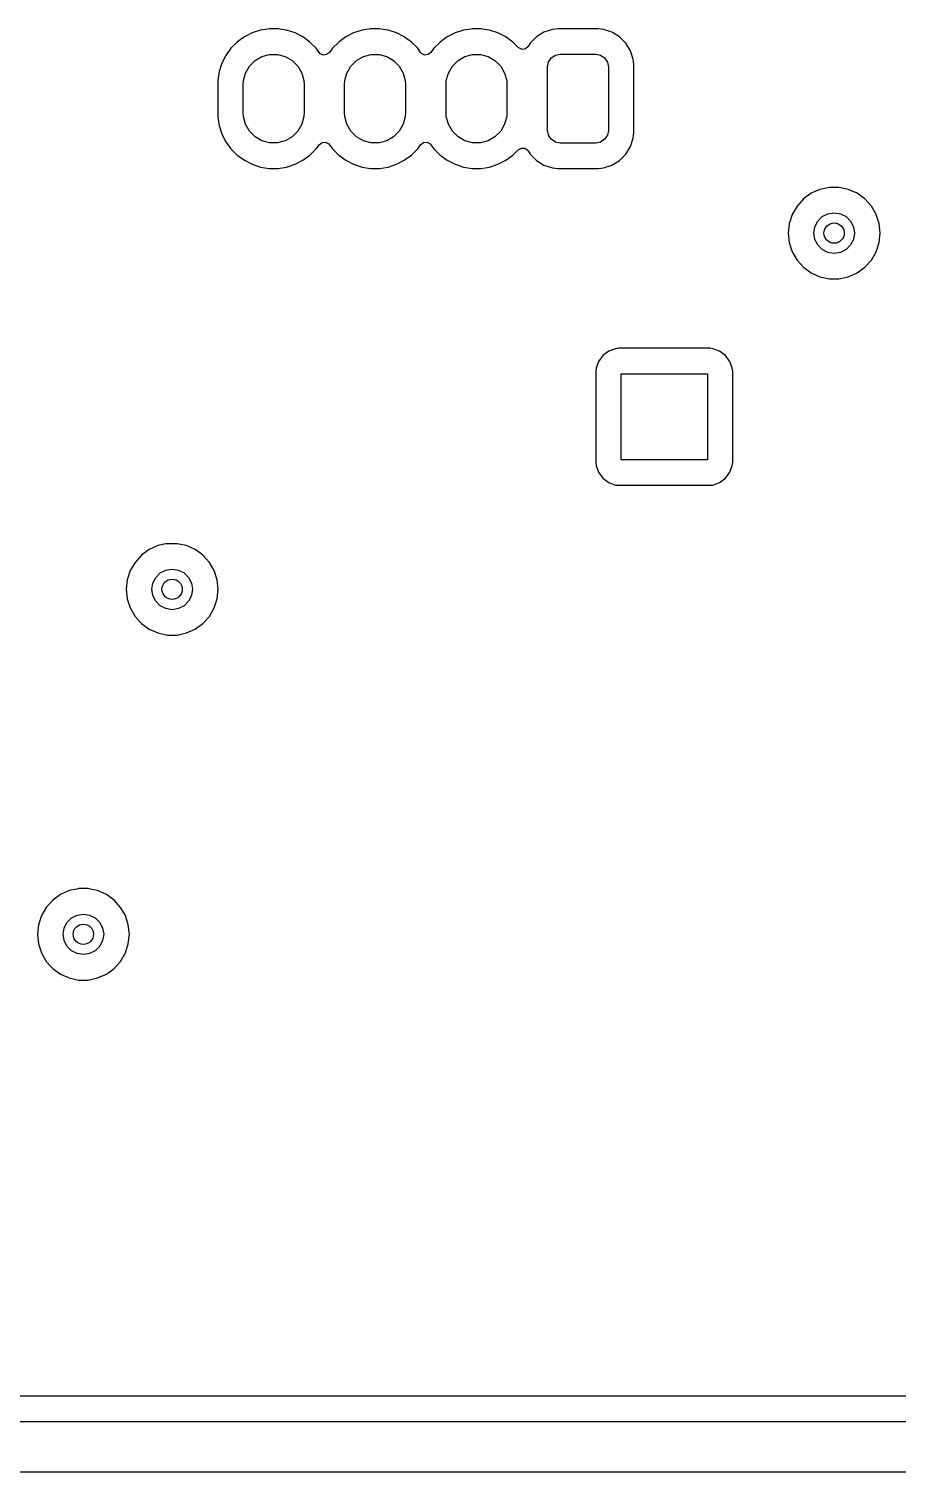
# Model space of a CAD drawing. Extents: x 0.78 to 3.29, y -3.36 to -0.65.
# Drawn here: x 1.968 to 2.641, y -3.358 to -2.238 of the extents above; entities that cross this region are included whole.
import ezdxf

# ---------------------------------------------------------------- set-up
doc = ezdxf.new("R2010")
doc.units = 0
doc.header["$MEASUREMENT"] = 0
doc.layers.add('BLACK', color=7, linetype='CONTINUOUS')

msp = doc.modelspace()

# ---------------------------------------------------------------- linework, layer by layer
at = {"layer": 'BLACK', "linetype": 'CONTINUOUS'}
for p, q in [((2.1473, -2.2394), (2.1408, -2.2415)), ((2.153, -2.2385), (2.1473, -2.2394)), ((2.1541, -2.2383), (2.153, -2.2385)), ((2.1609, -2.2383), (2.1541, -2.2383)), ((2.162, -2.2385), (2.1609, -2.2383)), ((2.1676, -2.2394), (2.162, -2.2385)), ((2.1741, -2.2415), (2.1676, -2.2394)), ((2.1676, -2.2394), (2.1676, -2.2394)), ((2.1676, -2.2394), (2.1676, -2.2394)), ((2.2261, -2.2394), (2.2196, -2.2415)), ((2.2317, -2.2385), (2.2261, -2.2394)), ((2.2328, -2.2383), (2.2317, -2.2385)), ((2.2396, -2.2383), (2.2328, -2.2383)), ((2.2407, -2.2385), (2.2396, -2.2383)), ((2.2464, -2.2394), (2.2407, -2.2385)), ((2.2529, -2.2415), (2.2464, -2.2394)), ((2.2464, -2.2394), (2.2464, -2.2394)), ((2.2464, -2.2394), (2.2464, -2.2394)), ((2.3048, -2.2394), (2.2983, -2.2415)), ((2.3105, -2.2385), (2.3048, -2.2394)), ((2.3116, -2.2383), (2.3105, -2.2385)), ((2.3184, -2.2383), (2.3116, -2.2383)), ((2.3195, -2.2385), (2.3184, -2.2383)), ((2.3251, -2.2394), (2.3195, -2.2385)), ((2.3316, -2.2415), (2.3251, -2.2394)), ((2.3251, -2.2394), (2.3251, -2.2394)), ((2.3251, -2.2394), (2.3251, -2.2394)), ((2.3739, -2.2387), (2.3673, -2.2409)), ((2.378, -2.2383), (2.3739, -2.2387)), ((2.3739, -2.2387), (2.3739, -2.2387)), ((2.4094, -2.2383), (2.378, -2.2383)), ((2.378, -2.2383), (2.378, -2.2383)), ((2.4135, -2.2387), (2.4094, -2.2383)), ((2.42, -2.2409), (2.4135, -2.2387)), ((2.4135, -2.2387), (2.4135, -2.2387)), ((2.1293, -2.2486), (2.1244, -2.2534)), ((2.1316, -2.2469), (2.1293, -2.2486)), ((2.1293, -2.2486), (2.1293, -2.2486)), ((2.1293, -2.2486), (2.1293, -2.2486)), ((2.1348, -2.2446), (2.1316, -2.2469)), ((2.1408, -2.2415), (2.1348, -2.2446)), ((2.1802, -2.2446), (2.1741, -2.2415)), ((2.1857, -2.2486), (2.1802, -2.2446)), ((2.1905, -2.2534), (2.1857, -2.2486)), ((2.208, -2.2486), (2.2032, -2.2534)), ((2.2104, -2.2469), (2.208, -2.2486)), ((2.208, -2.2486), (2.208, -2.2486)), ((2.208, -2.2486), (2.208, -2.2486)), ((2.2135, -2.2446), (2.2104, -2.2469)), ((2.2196, -2.2415), (2.2135, -2.2446)), ((2.2589, -2.2446), (2.2529, -2.2415)), ((2.2644, -2.2486), (2.2589, -2.2446)), ((2.2693, -2.2534), (2.2644, -2.2486)), ((2.2867, -2.2486), (2.2819, -2.2534)), ((2.2891, -2.2469), (2.2867, -2.2486)), ((2.2867, -2.2486), (2.2867, -2.2486)), ((2.2867, -2.2486), (2.2867, -2.2486)), ((2.2923, -2.2446), (2.2891, -2.2469)), ((2.2983, -2.2415), (2.2923, -2.2446)), ((2.3377, -2.2446), (2.3316, -2.2415)), ((2.3432, -2.2486), (2.3377, -2.2446)), ((2.3474, -2.2528), (2.3432, -2.2486)), ((2.3432, -2.2486), (2.3432, -2.2486)), ((2.3566, -2.2494), (2.355, -2.2519)), ((2.3615, -2.2445), (2.3566, -2.2494)), ((2.3673, -2.2409), (2.3615, -2.2445)), ((2.3673, -2.2409), (2.3673, -2.2409)), ((2.4201, -2.2409), (2.42, -2.2409)), ((2.421, -2.2415), (2.4201, -2.2409)), ((2.4201, -2.2409), (2.4201, -2.2409)), ((2.4259, -2.2445), (2.421, -2.2415)), ((2.4308, -2.2494), (2.4259, -2.2445)), ((2.4344, -2.2553), (2.4308, -2.2494)), ((2.1204, -2.2589), (2.1173, -2.265)), ((2.1244, -2.2534), (2.1204, -2.2589)), ((2.1244, -2.2534), (2.1244, -2.2534)), ((2.1244, -2.2534), (2.1244, -2.2534)), ((2.1244, -2.2534), (2.1244, -2.2534)), ((2.1431, -2.2629), (2.1484, -2.2598)), ((2.1484, -2.2598), (2.1544, -2.2582)), ((2.1544, -2.2582), (2.1606, -2.2582)), ((2.1606, -2.2582), (2.1665, -2.2598)), ((2.1665, -2.2598), (2.1719, -2.2629)), ((2.1929, -2.2567), (2.1905, -2.2534)), ((2.1905, -2.2534), (2.1905, -2.2534)), ((2.1934, -2.2573), (2.1929, -2.2567)), ((2.1959, -2.2586), (2.1934, -2.2573)), ((2.1986, -2.2583), (2.1959, -2.2586)), ((2.2008, -2.2567), (2.1986, -2.2583)), ((2.2032, -2.2534), (2.2008, -2.2567)), ((2.2032, -2.2534), (2.2032, -2.2534)), ((2.2218, -2.2629), (2.2272, -2.2598)), ((2.2272, -2.2598), (2.2331, -2.2582)), ((2.2331, -2.2582), (2.2393, -2.2582)), ((2.2393, -2.2582), (2.2453, -2.2598)), ((2.2453, -2.2598), (2.2506, -2.2629)), ((2.2716, -2.2567), (2.2693, -2.2534)), ((2.2693, -2.2534), (2.2693, -2.2534)), ((2.2722, -2.2573), (2.2716, -2.2567)), ((2.2746, -2.2586), (2.2722, -2.2573)), ((2.2774, -2.2583), (2.2746, -2.2586)), ((2.2795, -2.2567), (2.2774, -2.2583)), ((2.2819, -2.2534), (2.2795, -2.2567)), ((2.2819, -2.2534), (2.2819, -2.2534)), ((2.3006, -2.2629), (2.3059, -2.2598)), ((2.3059, -2.2598), (2.3119, -2.2582)), ((2.3119, -2.2582), (2.318, -2.2582)), ((2.318, -2.2582), (2.324, -2.2598)), ((2.324, -2.2598), (2.3293, -2.2629)), ((2.3477, -2.2531), (2.3474, -2.2528)), ((2.3503, -2.2542), (2.3477, -2.2531)), ((2.353, -2.2538), (2.3503, -2.2542)), ((2.355, -2.2519), (2.353, -2.2538)), ((2.3708, -2.2641), (2.373, -2.2609)), ((2.373, -2.2609), (2.3762, -2.2588)), ((2.3762, -2.2588), (2.3799, -2.258)), ((2.3799, -2.258), (2.4075, -2.258)), ((2.4075, -2.258), (2.4112, -2.2588)), ((2.4112, -2.2588), (2.4144, -2.2609)), ((2.4144, -2.2609), (2.4166, -2.2641)), ((2.4366, -2.2618), (2.4344, -2.2553)), ((2.437, -2.2659), (2.4366, -2.2618)), ((2.1152, -2.2715), (2.1142, -2.2782)), ((2.1173, -2.265), (2.1152, -2.2715)), ((2.1341, -2.2785), (2.1357, -2.2726)), ((2.1357, -2.2726), (2.1387, -2.2672)), ((2.1387, -2.2672), (2.1431, -2.2629)), ((2.1719, -2.2629), (2.1762, -2.2672)), ((2.1762, -2.2672), (2.1793, -2.2726)), ((2.1793, -2.2726), (2.1809, -2.2785)), ((2.2128, -2.2785), (2.2144, -2.2726)), ((2.2144, -2.2726), (2.2175, -2.2672)), ((2.2175, -2.2672), (2.2218, -2.2629)), ((2.2506, -2.2629), (2.255, -2.2672)), ((2.255, -2.2672), (2.258, -2.2726)), ((2.258, -2.2726), (2.2596, -2.2785)), ((2.2915, -2.2785), (2.2931, -2.2726)), ((2.2931, -2.2726), (2.2962, -2.2672)), ((2.2962, -2.2672), (2.3006, -2.2629)), ((2.3293, -2.2629), (2.3337, -2.2672)), ((2.3337, -2.2672), (2.3368, -2.2726)), ((2.3368, -2.2726), (2.3384, -2.2785)), ((2.3701, -2.2679), (2.3708, -2.2641)), ((2.3701, -2.3171), (2.3701, -2.2679)), ((2.4166, -2.2641), (2.4173, -2.2679)), ((2.4173, -2.2679), (2.4173, -2.3171)), ((2.437, -2.319), (2.437, -2.2659)), ((2.1142, -2.2782), (2.1142, -2.3067)), ((2.1339, -2.2816), (2.1341, -2.2785)), ((2.1339, -2.3033), (2.1339, -2.2816)), ((2.1809, -2.2785), (2.1811, -2.2816)), ((2.1811, -2.2816), (2.1811, -2.3033)), ((2.2126, -2.2816), (2.2128, -2.2785)), ((2.2126, -2.3033), (2.2126, -2.2816)), ((2.2596, -2.2785), (2.2598, -2.2816)), ((2.2598, -2.2816), (2.2598, -2.3033)), ((2.2913, -2.2816), (2.2915, -2.2785)), ((2.2913, -2.3033), (2.2913, -2.2816)), ((2.3384, -2.2785), (2.3386, -2.2816)), ((2.3386, -2.2816), (2.3386, -2.3033)), ((2.1142, -2.3067), (2.1148, -2.3105)), ((2.1341, -2.3064), (2.1339, -2.3033)), ((2.1357, -2.3123), (2.1341, -2.3064)), ((2.1809, -2.3064), (2.1793, -2.3123)), ((2.1811, -2.3033), (2.1809, -2.3064)), ((2.2128, -2.3064), (2.2126, -2.3033)), ((2.2144, -2.3123), (2.2128, -2.3064)), ((2.2596, -2.3064), (2.258, -2.3123)), ((2.2598, -2.3033), (2.2596, -2.3064)), ((2.2915, -2.3064), (2.2913, -2.3033)), ((2.2931, -2.3123), (2.2915, -2.3064)), ((2.3384, -2.3064), (2.3368, -2.3123)), ((2.3386, -2.3033), (2.3384, -2.3064)), ((2.1148, -2.3105), (2.1152, -2.3134)), ((2.1152, -2.3134), (2.1173, -2.3199)), ((2.1387, -2.3177), (2.1357, -2.3123)), ((2.1431, -2.322), (2.1387, -2.3177)), ((2.1762, -2.3177), (2.1719, -2.322)), ((2.1793, -2.3123), (2.1762, -2.3177)), ((2.2175, -2.3177), (2.2144, -2.3123)), ((2.2218, -2.322), (2.2175, -2.3177)), ((2.255, -2.3177), (2.2506, -2.322)), ((2.258, -2.3123), (2.255, -2.3177)), ((2.2962, -2.3177), (2.2931, -2.3123)), ((2.3006, -2.322), (2.2962, -2.3177)), ((2.3337, -2.3177), (2.3293, -2.322)), ((2.3368, -2.3123), (2.3337, -2.3177)), ((2.3708, -2.3208), (2.3701, -2.3171)), ((2.4173, -2.3171), (2.4166, -2.3208)), ((2.1173, -2.3199), (2.1204, -2.326)), ((2.1204, -2.326), (2.1244, -2.3315)), ((2.1484, -2.3251), (2.1431, -2.322)), ((2.1544, -2.3267), (2.1484, -2.3251)), ((2.1606, -2.3267), (2.1544, -2.3267)), ((2.1665, -2.3251), (2.1606, -2.3267)), ((2.1719, -2.322), (2.1665, -2.3251)), ((2.1905, -2.3315), (2.1929, -2.3282)), ((2.1929, -2.3282), (2.1951, -2.3266)), ((2.1951, -2.3266), (2.1978, -2.3263)), ((2.1978, -2.3263), (2.2003, -2.3276)), ((2.2003, -2.3276), (2.2008, -2.3282)), ((2.2008, -2.3282), (2.2032, -2.3315)), ((2.2272, -2.3251), (2.2218, -2.322)), ((2.2331, -2.3267), (2.2272, -2.3251)), ((2.2393, -2.3267), (2.2331, -2.3267)), ((2.2453, -2.3251), (2.2393, -2.3267)), ((2.2506, -2.322), (2.2453, -2.3251)), ((2.2693, -2.3315), (2.2716, -2.3282)), ((2.2716, -2.3282), (2.2738, -2.3266)), ((2.2738, -2.3266), (2.2766, -2.3263)), ((2.2766, -2.3263), (2.279, -2.3276)), ((2.279, -2.3276), (2.2795, -2.3282)), ((2.2795, -2.3282), (2.2819, -2.3315)), ((2.3059, -2.3251), (2.3006, -2.322)), ((2.3119, -2.3267), (2.3059, -2.3251)), ((2.318, -2.3267), (2.3119, -2.3267)), ((2.324, -2.3251), (2.318, -2.3267)), ((2.3293, -2.322), (2.324, -2.3251)), ((2.373, -2.324), (2.3708, -2.3208)), ((2.3762, -2.3262), (2.373, -2.324)), ((2.3799, -2.3269), (2.3762, -2.3262)), ((2.4075, -2.3269), (2.3799, -2.3269)), ((2.4112, -2.3262), (2.4075, -2.3269)), ((2.4144, -2.324), (2.4112, -2.3262)), ((2.4166, -2.3208), (2.4144, -2.324)), ((2.4344, -2.3296), (2.4366, -2.3231)), ((2.4366, -2.3231), (2.437, -2.319)), ((2.1244, -2.3315), (2.1293, -2.3363)), ((2.1293, -2.3363), (2.1348, -2.3403)), ((2.1348, -2.3403), (2.1408, -2.3434)), ((2.1741, -2.3434), (2.1802, -2.3403)), ((2.1802, -2.3403), (2.1857, -2.3363)), ((2.1857, -2.3363), (2.1905, -2.3315)), ((2.2032, -2.3315), (2.208, -2.3363)), ((2.208, -2.3363), (2.2135, -2.3403)), ((2.2135, -2.3403), (2.2196, -2.3434)), ((2.2529, -2.3434), (2.2589, -2.3403)), ((2.2589, -2.3403), (2.2644, -2.3363)), ((2.2644, -2.3363), (2.2693, -2.3315)), ((2.2819, -2.3315), (2.2867, -2.3363)), ((2.2867, -2.3363), (2.2923, -2.3403)), ((2.2923, -2.3403), (2.2983, -2.3434)), ((2.3316, -2.3434), (2.3377, -2.3403)), ((2.3377, -2.3403), (2.3432, -2.3363)), ((2.3432, -2.3363), (2.3474, -2.3321)), ((2.3474, -2.3321), (2.3498, -2.3308)), ((2.3498, -2.3308), (2.3526, -2.331)), ((2.3526, -2.331), (2.3548, -2.3326)), ((2.3548, -2.3326), (2.355, -2.333)), ((2.355, -2.333), (2.3566, -2.3355)), ((2.3566, -2.3355), (2.3566, -2.3355)), ((2.3566, -2.3355), (2.3615, -2.3404)), ((2.3615, -2.3404), (2.3673, -2.344)), ((2.4201, -2.344), (2.4259, -2.3404)), ((2.4259, -2.3404), (2.4308, -2.3355)), ((2.4308, -2.3355), (2.4344, -2.3296)), ((2.1408, -2.3434), (2.1473, -2.3455)), ((2.1473, -2.3455), (2.1541, -2.3466)), ((2.1541, -2.3466), (2.1541, -2.3466)), ((2.1541, -2.3466), (2.1609, -2.3466)), ((2.1609, -2.3466), (2.1676, -2.3455)), ((2.1609, -2.3466), (2.1609, -2.3466)), ((2.1676, -2.3455), (2.1741, -2.3434)), ((2.2196, -2.3434), (2.2261, -2.3455)), ((2.2261, -2.3455), (2.2328, -2.3466)), ((2.2328, -2.3466), (2.2328, -2.3466)), ((2.2328, -2.3466), (2.2396, -2.3466)), ((2.2396, -2.3466), (2.2464, -2.3455)), ((2.2396, -2.3466), (2.2396, -2.3466)), ((2.2464, -2.3455), (2.2529, -2.3434)), ((2.2983, -2.3434), (2.3048, -2.3455)), ((2.3048, -2.3455), (2.3116, -2.3466)), ((2.3116, -2.3466), (2.3116, -2.3466)), ((2.3116, -2.3466), (2.3184, -2.3466)), ((2.3184, -2.3466), (2.3251, -2.3455)), ((2.3184, -2.3466), (2.3184, -2.3466)), ((2.3251, -2.3455), (2.3316, -2.3434)), ((2.3673, -2.344), (2.3739, -2.3462)), ((2.3739, -2.3462), (2.378, -2.3466)), ((2.378, -2.3466), (2.4094, -2.3466)), ((2.4094, -2.3466), (2.4117, -2.3464)), ((2.4094, -2.3466), (2.4094, -2.3466)), ((2.4094, -2.3466), (2.4094, -2.3466)), ((2.4117, -2.3464), (2.4135, -2.3462)), ((2.4135, -2.3462), (2.4201, -2.344)), ((2.5815, -2.3629), (2.5747, -2.3659)), ((2.5875, -2.3616), (2.5815, -2.3629)), ((2.5815, -2.3629), (2.5815, -2.3629)), ((2.5888, -2.3613), (2.5875, -2.3616)), ((2.5962, -2.3613), (2.5888, -2.3613)), ((2.5978, -2.3617), (2.5962, -2.3613)), ((2.6035, -2.3629), (2.5978, -2.3617)), ((2.6103, -2.3659), (2.6035, -2.3629)), ((2.6035, -2.3629), (2.6035, -2.3629)), ((2.5687, -2.3703), (2.5637, -2.3758)), ((2.5747, -2.3659), (2.5687, -2.3703)), ((2.5747, -2.3659), (2.5747, -2.3659)), ((2.6164, -2.3703), (2.6103, -2.3659)), ((2.6103, -2.3659), (2.6103, -2.3659)), ((2.6214, -2.3758), (2.6164, -2.3703)), ((2.6164, -2.3703), (2.6164, -2.3703)), ((2.56, -2.3823), (2.5578, -2.3888)), ((2.5637, -2.3758), (2.56, -2.3823)), ((2.56, -2.3823), (2.56, -2.3823)), ((2.5798, -2.3875), (2.5833, -2.384)), ((2.5833, -2.384), (2.5877, -2.3818)), ((2.5877, -2.3818), (2.5925, -2.381)), ((2.5925, -2.381), (2.5974, -2.3818)), ((2.5974, -2.3818), (2.6018, -2.384)), ((2.6018, -2.384), (2.6053, -2.3875)), ((2.6251, -2.3823), (2.6214, -2.3758)), ((2.6274, -2.3894), (2.6251, -2.3823)), ((2.5577, -2.3894), (2.5569, -2.3968)), ((2.5578, -2.3888), (2.5577, -2.3894)), ((2.5768, -2.3968), (2.5775, -2.3919)), ((2.5775, -2.3919), (2.5798, -2.3875)), ((2.6053, -2.3875), (2.6075, -2.3919)), ((2.6075, -2.3919), (2.6083, -2.3968)), ((2.6282, -2.3968), (2.6274, -2.3894)), ((2.5569, -2.3968), (2.5577, -2.4042)), ((2.5577, -2.4042), (2.5577, -2.4042)), ((2.5577, -2.4042), (2.56, -2.4113)), ((2.5775, -2.4017), (2.5768, -2.3968)), ((2.5798, -2.406), (2.5775, -2.4017)), ((2.5833, -2.4095), (2.5798, -2.406)), ((2.6053, -2.406), (2.6018, -2.4095)), ((2.6075, -2.4017), (2.6053, -2.406)), ((2.6083, -2.3968), (2.6075, -2.4017)), ((2.6251, -2.4113), (2.6274, -2.4042)), ((2.6274, -2.4042), (2.6282, -2.3968)), ((2.56, -2.4113), (2.56, -2.4113)), ((2.56, -2.4113), (2.5637, -2.4177)), ((2.5637, -2.4177), (2.5687, -2.4233)), ((2.5877, -2.4118), (2.5833, -2.4095)), ((2.5925, -2.4125), (2.5877, -2.4118)), ((2.5974, -2.4118), (2.5925, -2.4125)), ((2.6018, -2.4095), (2.5974, -2.4118)), ((2.6164, -2.4233), (2.6214, -2.4177)), ((2.6214, -2.4177), (2.6251, -2.4113)), ((2.5687, -2.4233), (2.5747, -2.4277)), ((2.5747, -2.4277), (2.5747, -2.4277)), ((2.5747, -2.4277), (2.5815, -2.4307)), ((2.6035, -2.4307), (2.6103, -2.4277)), ((2.6103, -2.4277), (2.6164, -2.4233)), ((2.5815, -2.4307), (2.5815, -2.4307)), ((2.5815, -2.4307), (2.5888, -2.4322)), ((2.5888, -2.4322), (2.5888, -2.4322)), ((2.5888, -2.4322), (2.5962, -2.4322)), ((2.5962, -2.4322), (2.6035, -2.4307)), ((2.5962, -2.4322), (2.5962, -2.4322)), ((2.4253, -2.4862), (2.4229, -2.4865)), ((2.496, -2.4862), (2.4253, -2.4862)), ((2.4253, -2.4862), (2.4253, -2.4862)), ((2.4983, -2.4865), (2.496, -2.4862)), ((2.496, -2.4862), (2.496, -2.4862)), ((2.496, -2.4862), (2.496, -2.4862)), ((2.496, -2.4862), (2.496, -2.4862)), ((2.4097, -2.4964), (2.4077, -2.5017)), ((2.4131, -2.4918), (2.4097, -2.4964)), ((2.4097, -2.4964), (2.4097, -2.4964)), ((2.4176, -2.4884), (2.4131, -2.4918)), ((2.4131, -2.4918), (2.4131, -2.4918)), ((2.4229, -2.4865), (2.4176, -2.4884)), ((2.4176, -2.4884), (2.4176, -2.4884)), ((2.5036, -2.4884), (2.4983, -2.4865)), ((2.4983, -2.4865), (2.4983, -2.4865)), ((2.5082, -2.4918), (2.5036, -2.4884)), ((2.5036, -2.4884), (2.5036, -2.4884)), ((2.5116, -2.4964), (2.5082, -2.4918)), ((2.5082, -2.4918), (2.5082, -2.4918)), ((2.512, -2.4976), (2.5116, -2.4964)), ((2.5116, -2.4964), (2.5116, -2.4964)), ((2.4077, -2.5017), (2.4075, -2.504)), ((2.4075, -2.504), (2.4075, -2.504)), ((2.4075, -2.504), (2.4075, -2.504)), ((2.4075, -2.504), (2.4075, -2.5747)), ((2.4272, -2.5728), (2.4272, -2.5059)), ((2.4272, -2.5059), (2.4941, -2.5059)), ((2.4941, -2.5059), (2.4941, -2.5728)), ((2.5135, -2.5017), (2.512, -2.4976)), ((2.5138, -2.504), (2.5135, -2.5017)), ((2.5138, -2.5747), (2.5138, -2.504)), ((2.4075, -2.5747), (2.4075, -2.5747)), ((2.4075, -2.5747), (2.4077, -2.5771)), ((2.4941, -2.5728), (2.4272, -2.5728)), ((2.5135, -2.5771), (2.5138, -2.5747)), ((2.4077, -2.5771), (2.4097, -2.5824)), ((2.4097, -2.5824), (2.4097, -2.5824)), ((2.4097, -2.5824), (2.4131, -2.5869)), ((2.4131, -2.5869), (2.4131, -2.5869)), ((2.4131, -2.5869), (2.4176, -2.5903)), ((2.5036, -2.5903), (2.5082, -2.5869)), ((2.5082, -2.5869), (2.5116, -2.5824)), ((2.5116, -2.5824), (2.5135, -2.5771)), ((2.4176, -2.5903), (2.4176, -2.5903)), ((2.4176, -2.5903), (2.4229, -2.5923)), ((2.4229, -2.5923), (2.4229, -2.5923)), ((2.4229, -2.5923), (2.4232, -2.5923)), ((2.4232, -2.5923), (2.4253, -2.5925)), ((2.4253, -2.5925), (2.496, -2.5925)), ((2.496, -2.5925), (2.4983, -2.5923)), ((2.4983, -2.5923), (2.5036, -2.5903)), ((2.0609, -2.6424), (2.0549, -2.6467)), ((2.0677, -2.6393), (2.0609, -2.6424)), ((2.0609, -2.6424), (2.0609, -2.6424)), ((2.0737, -2.638), (2.0677, -2.6393)), ((2.0677, -2.6393), (2.0677, -2.6393)), ((2.075, -2.6378), (2.0737, -2.638)), ((2.0825, -2.6378), (2.075, -2.6378)), ((2.084, -2.6381), (2.0825, -2.6378)), ((2.0898, -2.6393), (2.084, -2.6381)), ((2.0966, -2.6424), (2.0898, -2.6393)), ((2.0898, -2.6393), (2.0898, -2.6393)), ((2.1009, -2.6455), (2.0966, -2.6424)), ((2.0966, -2.6424), (2.0966, -2.6424)), ((2.0499, -2.6523), (2.0462, -2.6587)), ((2.0549, -2.6467), (2.0499, -2.6523)), ((2.1026, -2.6467), (2.1009, -2.6455)), ((2.1076, -2.6523), (2.1026, -2.6467)), ((2.1113, -2.6587), (2.1076, -2.6523)), ((2.0462, -2.6587), (2.0439, -2.6658)), ((2.0462, -2.6587), (2.0462, -2.6587)), ((2.0638, -2.6684), (2.066, -2.664)), ((2.066, -2.664), (2.0695, -2.6605)), ((2.0695, -2.6605), (2.0739, -2.6583)), ((2.0739, -2.6583), (2.0787, -2.6575)), ((2.0787, -2.6575), (2.0836, -2.6583)), ((2.0836, -2.6583), (2.088, -2.6605)), ((2.088, -2.6605), (2.0915, -2.664)), ((2.0915, -2.664), (2.0937, -2.6684)), ((2.1136, -2.6658), (2.1113, -2.6587)), ((2.0439, -2.6658), (2.0431, -2.6732)), ((2.0431, -2.6732), (2.0439, -2.6806)), ((2.0439, -2.6658), (2.0439, -2.6658)), ((2.063, -2.6732), (2.0638, -2.6684)), ((2.0638, -2.6781), (2.063, -2.6732)), ((2.0937, -2.6684), (2.0945, -2.6732)), ((2.0945, -2.6732), (2.0937, -2.6781)), ((2.1144, -2.6732), (2.1136, -2.6658)), ((2.1136, -2.6806), (2.1144, -2.6732)), ((2.0439, -2.6806), (2.0439, -2.6806)), ((2.0439, -2.6806), (2.0462, -2.6877)), ((2.0462, -2.6877), (2.0462, -2.6877)), ((2.0462, -2.6877), (2.0499, -2.6942)), ((2.066, -2.6825), (2.0638, -2.6781)), ((2.0695, -2.686), (2.066, -2.6825)), ((2.0739, -2.6882), (2.0695, -2.686)), ((2.088, -2.686), (2.0836, -2.6882)), ((2.0915, -2.6825), (2.088, -2.686)), ((2.0937, -2.6781), (2.0915, -2.6825)), ((2.1076, -2.6942), (2.1113, -2.6877)), ((2.1113, -2.6877), (2.1136, -2.6806)), ((2.0499, -2.6942), (2.0539, -2.6986)), ((2.0539, -2.6986), (2.0549, -2.6997)), ((2.0787, -2.689), (2.0739, -2.6882)), ((2.0836, -2.6882), (2.0787, -2.689)), ((2.1026, -2.6997), (2.1076, -2.6942)), ((2.0549, -2.6997), (2.0609, -2.7041)), ((2.0609, -2.7041), (2.0609, -2.7041)), ((2.0609, -2.7041), (2.0677, -2.7071)), ((2.0677, -2.7071), (2.0677, -2.7071)), ((2.0677, -2.7071), (2.075, -2.7087)), ((2.075, -2.7087), (2.075, -2.7087)), ((2.075, -2.7087), (2.0825, -2.7087)), ((2.0825, -2.7087), (2.0898, -2.7071)), ((2.0825, -2.7087), (2.0825, -2.7087)), ((2.0898, -2.7071), (2.0966, -2.7041)), ((2.0966, -2.7041), (2.1026, -2.6997)), ((1.992, -2.9101), (1.986, -2.9145)), ((1.9988, -2.907), (1.992, -2.9101)), ((1.992, -2.9101), (1.992, -2.9101)), ((2.0048, -2.9058), (1.9988, -2.907)), ((1.9988, -2.907), (1.9988, -2.907)), ((2.0061, -2.9055), (2.0048, -2.9058)), ((2.0136, -2.9055), (2.0061, -2.9055)), ((2.015, -2.9058), (2.0136, -2.9055)), ((2.0209, -2.907), (2.015, -2.9058)), ((2.0277, -2.9101), (2.0209, -2.907)), ((2.0209, -2.907), (2.0209, -2.907)), ((2.0337, -2.9145), (2.0277, -2.9101)), ((2.0277, -2.9101), (2.0277, -2.9101)), ((1.981, -2.92), (1.9773, -2.9264)), ((1.986, -2.9145), (1.981, -2.92)), ((2.0387, -2.92), (2.0337, -2.9145)), ((2.0337, -2.9145), (2.0337, -2.9145)), ((2.0424, -2.9264), (2.0387, -2.92)), ((1.975, -2.9335), (1.9742, -2.9409)), ((1.9773, -2.9264), (1.975, -2.9335)), ((1.975, -2.9335), (1.975, -2.9335)), ((1.9773, -2.9264), (1.9773, -2.9264)), ((1.9949, -2.9361), (1.9971, -2.9317)), ((1.9971, -2.9317), (2.0006, -2.9282)), ((2.0006, -2.9282), (2.005, -2.926)), ((2.005, -2.926), (2.0098, -2.9252)), ((2.0098, -2.9252), (2.0147, -2.926)), ((2.0147, -2.926), (2.0191, -2.9282)), ((2.0191, -2.9282), (2.0226, -2.9317)), ((2.0226, -2.9317), (2.0248, -2.9361)), ((2.0447, -2.9335), (2.0424, -2.9264)), ((2.0455, -2.9409), (2.0447, -2.9335)), ((1.9742, -2.9409), (1.975, -2.9484)), ((1.9941, -2.9409), (1.9949, -2.9361)), ((1.9949, -2.9458), (1.9941, -2.9409)), ((2.0248, -2.9361), (2.0256, -2.9409)), ((2.0256, -2.9409), (2.0248, -2.9458)), ((2.0447, -2.9484), (2.0455, -2.9409)), ((1.975, -2.9484), (1.975, -2.9484)), ((1.975, -2.9484), (1.9773, -2.9554)), ((1.9773, -2.9554), (1.9773, -2.9554)), ((1.9773, -2.9554), (1.981, -2.9619)), ((1.9971, -2.9502), (1.9949, -2.9458)), ((2.0006, -2.9537), (1.9971, -2.9502)), ((2.005, -2.9559), (2.0006, -2.9537)), ((2.0098, -2.9567), (2.005, -2.9559)), ((2.0147, -2.9559), (2.0098, -2.9567)), ((2.0191, -2.9537), (2.0147, -2.9559)), ((2.0226, -2.9502), (2.0191, -2.9537)), ((2.0248, -2.9458), (2.0226, -2.9502)), ((2.0387, -2.9619), (2.0424, -2.9554)), ((2.0424, -2.9554), (2.0447, -2.9484)), ((1.981, -2.9619), (1.9841, -2.9654)), ((1.9841, -2.9654), (1.986, -2.9674)), ((1.986, -2.9674), (1.992, -2.9718)), ((2.0277, -2.9718), (2.0337, -2.9674)), ((2.0337, -2.9674), (2.0387, -2.9619)), ((1.992, -2.9718), (1.992, -2.9718)), ((1.992, -2.9718), (1.9988, -2.9748)), ((1.9988, -2.9748), (1.9988, -2.9748)), ((1.9988, -2.9748), (2.0061, -2.9764)), ((2.0061, -2.9764), (2.0061, -2.9764)), ((2.0061, -2.9764), (2.0136, -2.9764)), ((2.0136, -2.9764), (2.0209, -2.9748)), ((2.0136, -2.9764), (2.0136, -2.9764)), ((2.0209, -2.9748), (2.0277, -2.9718)), ((3.1214, -3.2992), (1.1109, -3.2992)), ((0.8189, -3.3189), (3.1316, -3.3189)), ((3.1398, -3.3583), (0.7992, -3.3583))]:
    msp.add_line(p, q, dxfattribs=at)
at = {"layer": 'BLACK'}
for centre in [(2.5925, -2.3968), (2.0787, -2.6732), (2.0098, -2.9409)]:
    msp.add_circle(centre, 0.00787, dxfattribs=at)

doc.saveas('drawing.dxf')
